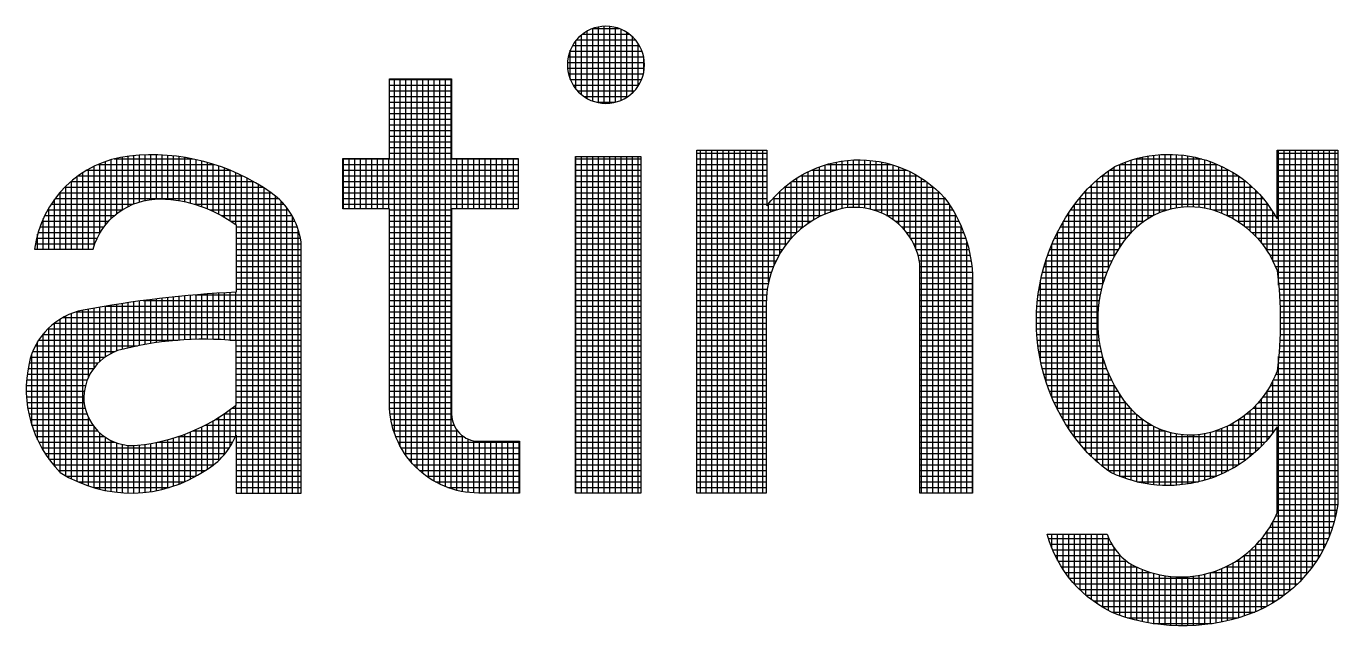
# Model space of a CAD drawing. Extents: x 0 to 841, y 0 to 594.
# Drawn here: x 733.054 to 736.996, y 97.918 to 99.72 of the extents above; entities that cross this region are included whole.
import ezdxf

# ---------------------------------------------------------------- set-up
doc = ezdxf.new("R2010")
doc.units = 0
doc.header["$LTSCALE"] = 7
doc.header["$MEASUREMENT"] = 0
doc.layers.add('한국지역난방기술주식회사 CI', color=7, linetype='Continuous')

# ---------------------------------------------------------------- blocks, each defined once
blk = doc.blocks.new('기술주CI')
at = {"layer": '한국지역난방기술주식회사 CI', "linetype": 'Continuous'}
for p, q in [((1142.3015, 136.2918), (1142.3015, 136.67)), ((1142.3315, 136.6837), (1142.4806, 136.6837)), ((1142.3332, 136.2774), (1142.3332, 136.6844)), ((1142.365, 136.2687), (1142.365, 136.6931)), ((1142.3968, 136.265), (1142.3968, 136.6968)), ((1142.4285, 136.266), (1142.4285, 136.6958)), ((1142.4603, 136.2717), (1142.4603, 136.6901)), ((1142.492, 136.2826), (1142.492, 136.6792)), ((1142.238, 136.3451), (1142.238, 136.6168)), ((1142.2409, 136.6203), (1142.5713, 136.6203)), ((1142.2698, 136.3132), (1142.2698, 136.6486)), ((1142.2741, 136.652), (1142.5381, 136.652)), ((1142.5237, 136.2997), (1142.5237, 136.6622)), ((1142.5555, 136.3248), (1142.5555, 136.637)), ((1142.5873, 136.3631), (1142.5873, 136.5987)), ((1142.1945, 136.525), (1142.6176, 136.525)), ((1142.2037, 136.5567), (1142.6084, 136.5567)), ((1142.2062, 136.3986), (1142.2062, 136.5632)), ((1142.2187, 136.5885), (1142.5935, 136.5885)), ((1142.1903, 136.4933), (1142.6218, 136.4933)), ((1142.1908, 136.4615), (1142.6213, 136.4615)), ((1142.619, 136.444), (1142.619, 136.5178)), ((1141.1934, 136.398), (1141.5416, 136.398)), ((1141.222, 134.4145), (1141.222, 136.402)), ((1141.2538, 134.343), (1141.2538, 136.402)), ((1141.2855, 134.292), (1141.2855, 136.402)), ((1141.3172, 134.2518), (1141.3172, 136.402)), ((1141.349, 134.2187), (1141.349, 136.402)), ((1141.3808, 134.191), (1141.3808, 136.402)), ((1141.4125, 134.1676), (1141.4125, 136.402)), ((1141.4443, 134.1477), (1141.4443, 136.402)), ((1141.476, 134.1309), (1141.476, 136.402)), ((1141.5077, 134.117), (1141.5077, 136.402)), ((1141.5395, 134.1055), (1141.5395, 136.402)), ((1142.1961, 136.4298), (1142.616, 136.4298)), ((1142.2065, 136.398), (1142.6056, 136.398)), ((1141.1934, 136.3662), (1141.5416, 136.3662)), ((1141.1934, 136.3345), (1141.5416, 136.3345)), ((1141.1934, 136.3028), (1141.5416, 136.3028)), ((1142.2229, 136.3662), (1142.5893, 136.3662)), ((1142.2471, 136.3345), (1142.565, 136.3345)), ((1142.2838, 136.3028), (1142.5284, 136.3028)), ((1141.1934, 136.271), (1141.5416, 136.271)), ((1141.1934, 136.2392), (1141.5416, 136.2392)), ((1142.3547, 136.271), (1142.4575, 136.271)), ((1141.1934, 136.2075), (1141.5416, 136.2075)), ((1141.1934, 136.1758), (1141.5416, 136.1758)), ((1141.1934, 136.144), (1141.5416, 136.144)), ((1141.1934, 136.1123), (1141.5416, 136.1123)), ((1141.1934, 136.0805), (1141.5416, 136.0805)), ((1141.1934, 136.0487), (1141.5416, 136.0487)), ((1141.1934, 136.017), (1141.5416, 136.017)), ((1139.6027, 135.5836), (1139.6027, 135.9386)), ((1139.6345, 135.6188), (1139.6345, 135.9488)), ((1139.6514, 135.9535), (1140.0913, 135.9535)), ((1139.6663, 135.6468), (1139.6663, 135.9572)), ((1139.698, 135.6692), (1139.698, 135.9637)), ((1139.7297, 135.6873), (1139.7297, 135.9684)), ((1139.7615, 135.7017), (1139.7615, 135.9717)), ((1139.7932, 135.7129), (1139.7932, 135.9741)), ((1139.825, 135.721), (1139.825, 135.9756)), ((1139.8568, 135.7263), (1139.8568, 135.9762)), ((1139.8885, 135.729), (1139.8885, 135.9759)), ((1139.9202, 135.729), (1139.9202, 135.9748)), ((1139.952, 135.7272), (1139.952, 135.9728)), ((1139.9838, 135.7239), (1139.9838, 135.9699)), ((1140.0155, 135.7193), (1140.0155, 135.9662)), ((1140.0473, 135.7133), (1140.0473, 135.9615)), ((1140.079, 135.7057), (1140.079, 135.9559)), ((1140.1107, 135.6967), (1140.1107, 135.9494)), ((1140.1425, 135.6862), (1140.1425, 135.942)), ((1140.1743, 135.674), (1140.1743, 135.9336)), ((1140.9322, 135.9535), (1141.9136, 135.9535)), ((1140.9362, 135.6737), (1140.9362, 135.9566)), ((1140.968, 135.6737), (1140.968, 135.9566)), ((1140.9997, 135.6737), (1140.9997, 135.9566)), ((1141.0315, 135.6737), (1141.0315, 135.9566)), ((1141.0633, 135.6737), (1141.0633, 135.9566)), ((1141.095, 135.6737), (1141.095, 135.9566)), ((1141.1267, 135.6737), (1141.1267, 135.9566)), ((1141.1585, 135.6737), (1141.1585, 135.9566)), ((1141.1903, 135.6737), (1141.1903, 135.9566)), ((1141.1934, 135.9853), (1141.5416, 135.9853)), ((1141.5713, 135.6737), (1141.5713, 135.9566)), ((1141.603, 135.6737), (1141.603, 135.9566)), ((1141.6347, 135.6737), (1141.6347, 135.9566)), ((1141.6665, 135.6737), (1141.6665, 135.9566)), ((1141.6982, 135.6737), (1141.6982, 135.9566)), ((1141.73, 135.6737), (1141.73, 135.9566)), ((1141.7618, 135.6737), (1141.7618, 135.9566)), ((1141.7935, 135.6737), (1141.7935, 135.9566)), ((1141.8252, 135.6737), (1141.8252, 135.9566)), ((1141.857, 135.6737), (1141.857, 135.9566)), ((1141.8888, 135.6737), (1141.8888, 135.9566)), ((1142.2362, 135.9535), (1142.6013, 135.9535)), ((1142.238, 134.0812), (1142.238, 135.9662)), ((1142.2698, 134.0812), (1142.2698, 135.9662)), ((1142.3015, 134.0812), (1142.3015, 135.9662)), ((1142.3332, 134.0812), (1142.3332, 135.9662)), ((1142.365, 134.0812), (1142.365, 135.9662)), ((1142.3968, 134.0812), (1142.3968, 135.9662)), ((1142.4285, 134.0812), (1142.4285, 135.9662)), ((1142.4603, 134.0812), (1142.4603, 135.9662)), ((1142.492, 134.0812), (1142.492, 135.9662)), ((1142.5237, 134.0812), (1142.5237, 135.9662)), ((1142.5555, 134.0812), (1142.5555, 135.9662)), ((1142.5873, 134.0812), (1142.5873, 135.9662)), ((1142.9155, 135.9853), (1143.3083, 135.9853)), ((1142.9155, 135.9535), (1143.3083, 135.9535)), ((1142.9365, 134.0812), (1142.9365, 136.0018)), ((1142.9683, 134.0812), (1142.9683, 136.0018)), ((1143, 134.0812), (1143, 136.0018)), ((1143.0317, 134.0812), (1143.0317, 136.0018)), ((1143.0635, 134.0812), (1143.0635, 136.0018)), ((1143.0953, 134.0812), (1143.0953, 136.0018)), ((1143.127, 134.0812), (1143.127, 136.0018)), ((1143.1588, 134.0812), (1143.1588, 136.0018)), ((1143.1905, 134.0812), (1143.1905, 136.0018)), ((1143.2222, 134.0812), (1143.2222, 136.0018)), ((1143.254, 134.0812), (1143.254, 136.0018)), ((1143.2858, 134.0812), (1143.2858, 136.0018)), ((1143.6985, 135.6678), (1143.6985, 135.936)), ((1143.7302, 135.6755), (1143.7302, 135.9415)), ((1143.762, 135.6802), (1143.762, 135.9453)), ((1143.7938, 135.6822), (1143.7938, 135.9476)), ((1143.8255, 135.6814), (1143.8255, 135.9483)), ((1143.8573, 135.6778), (1143.8573, 135.9475)), ((1143.889, 135.6714), (1143.889, 135.945)), ((1143.9207, 135.662), (1143.9207, 135.941)), ((1143.9525, 135.6493), (1143.9525, 135.9354)), ((1145.3177, 135.5033), (1145.3177, 135.9359)), ((1145.3495, 135.5416), (1145.3495, 135.9468)), ((1145.372, 135.9535), (1145.7444, 135.9535)), ((1145.3813, 135.5731), (1145.3813, 135.956)), ((1145.413, 135.5988), (1145.413, 135.9636)), ((1145.4447, 135.6202), (1145.4447, 135.9697)), ((1145.4765, 135.638), (1145.4765, 135.9742)), ((1145.5083, 135.6526), (1145.5083, 135.9772)), ((1145.54, 135.6643), (1145.54, 135.9788)), ((1145.5718, 135.6734), (1145.5718, 135.9789)), ((1145.6035, 135.68), (1145.6035, 135.9775)), ((1145.6352, 135.6843), (1145.6352, 135.9747)), ((1145.667, 135.6863), (1145.667, 135.9704)), ((1145.6988, 135.686), (1145.6988, 135.9646)), ((1145.7305, 135.6835), (1145.7305, 135.9572)), ((1145.7622, 135.6787), (1145.7622, 135.9483)), ((1145.794, 135.6716), (1145.794, 135.9376)), ((1146.1658, 135.9853), (1146.5062, 135.9853)), ((1146.1658, 135.9535), (1146.5062, 135.9535)), ((1146.175, 135.2462), (1146.175, 136.0029)), ((1146.2068, 133.5088), (1146.2068, 136.0029)), ((1146.2385, 133.5341), (1146.2385, 136.0029)), ((1146.2703, 133.5624), (1146.2703, 136.0029)), ((1146.302, 133.594), (1146.302, 136.0029)), ((1146.3337, 133.6297), (1146.3337, 136.0029)), ((1146.3655, 133.6703), (1146.3655, 136.0029)), ((1146.3973, 133.7174), (1146.3973, 136.0029)), ((1146.429, 133.7735), (1146.429, 136.0029)), ((1146.4607, 133.844), (1146.4607, 136.0029)), ((1146.4925, 133.945), (1146.4925, 136.0029)), ((1139.4758, 135.4479), (1139.4758, 135.8764)), ((1139.4979, 135.89), (1140.3012, 135.89)), ((1139.5075, 135.4479), (1139.5075, 135.8955)), ((1139.5393, 135.4671), (1139.5393, 135.9121)), ((1139.56, 135.9217), (1140.2138, 135.9217)), ((1139.571, 135.5371), (1139.571, 135.9264)), ((1140.206, 135.6601), (1140.206, 135.9242)), ((1140.2378, 135.6443), (1140.2378, 135.9138)), ((1140.2695, 135.6266), (1140.2695, 135.9024)), ((1140.3012, 135.6067), (1140.3012, 135.89)), ((1140.333, 135.5845), (1140.333, 135.8764)), ((1140.3648, 134.0812), (1140.3648, 135.8617)), ((1140.9322, 135.9217), (1141.9136, 135.9217)), ((1140.9322, 135.89), (1141.9136, 135.89)), ((1142.2362, 135.9217), (1142.6013, 135.9217)), ((1142.2362, 135.89), (1142.6013, 135.89)), ((1142.9155, 135.9217), (1143.3083, 135.9217)), ((1142.9155, 135.89), (1143.3083, 135.89)), ((1143.508, 135.5694), (1143.508, 135.8656)), ((1143.5397, 135.593), (1143.5397, 135.8823)), ((1143.556, 135.89), (1144.092, 135.89)), ((1143.5715, 135.6132), (1143.5715, 135.8968)), ((1143.6032, 135.6306), (1143.6032, 135.9093)), ((1143.635, 135.6453), (1143.635, 135.92)), ((1143.6408, 135.9217), (1144.0072, 135.9217)), ((1143.6668, 135.6576), (1143.6668, 135.9288)), ((1143.9843, 135.633), (1143.9843, 135.9281)), ((1144.016, 135.6124), (1144.016, 135.9191)), ((1144.0477, 135.5866), (1144.0477, 135.9083)), ((1144.0795, 135.5539), (1144.0795, 135.8956)), ((1144.1112, 135.5109), (1144.1112, 135.8808)), ((1144.143, 135.4478), (1144.143, 135.8639)), ((1145.1908, 135.2506), (1145.1908, 135.8634)), ((1145.2225, 135.3409), (1145.2225, 135.887)), ((1145.2268, 135.89), (1145.8977, 135.89)), ((1145.2542, 135.4063), (1145.2542, 135.9082)), ((1145.2826, 135.9217), (1145.8339, 135.9217)), ((1145.286, 135.4589), (1145.286, 135.9232)), ((1145.8257, 135.6619), (1145.8257, 135.9252)), ((1145.8575, 135.6497), (1145.8575, 135.911)), ((1145.8893, 135.6353), (1145.8893, 135.8947)), ((1145.921, 135.6183), (1145.921, 135.8763)), ((1146.1658, 135.9217), (1146.5062, 135.9217)), ((1146.1658, 135.89), (1146.5062, 135.89)), ((1139.3749, 135.7948), (1140.4848, 135.7948)), ((1139.3805, 135.4479), (1139.3805, 135.8003)), ((1139.4091, 135.8265), (1140.432, 135.8265)), ((1139.4122, 135.4479), (1139.4122, 135.8292)), ((1139.444, 135.4479), (1139.444, 135.8544)), ((1139.4492, 135.8583), (1140.3719, 135.8583)), ((1140.3965, 134.0812), (1140.3965, 135.8458)), ((1140.4282, 134.0812), (1140.4282, 135.8286)), ((1140.46, 134.0812), (1140.46, 135.8102)), ((1140.4917, 134.0812), (1140.4917, 135.7903)), ((1140.9322, 135.8583), (1141.9136, 135.8583)), ((1140.9322, 135.8265), (1141.9136, 135.8265)), ((1140.9322, 135.7948), (1141.9136, 135.7948)), ((1142.2362, 135.8583), (1142.6013, 135.8583)), ((1142.2362, 135.8265), (1142.6013, 135.8265)), ((1142.2362, 135.7948), (1142.6013, 135.7948)), ((1142.9155, 135.8583), (1143.3083, 135.8583)), ((1142.9155, 135.8265), (1143.3083, 135.8265)), ((1142.9155, 135.7948), (1143.3083, 135.7948)), ((1143.4063, 135.7948), (1144.2418, 135.7948)), ((1143.4127, 135.4711), (1143.4127, 135.8002)), ((1143.4445, 135.5096), (1143.4445, 135.8248)), ((1143.4468, 135.8265), (1144.2013, 135.8265)), ((1143.4763, 135.5419), (1143.4763, 135.8465)), ((1143.4953, 135.8583), (1144.1528, 135.8583)), ((1144.1748, 134.0812), (1144.1748, 135.8446)), ((1144.2065, 134.0812), (1144.2065, 135.8227)), ((1144.2382, 134.0812), (1144.2382, 135.7977)), ((1145.1137, 135.7948), (1146.0284, 135.7948)), ((1145.1272, 134.2842), (1145.1272, 135.8081)), ((1145.1469, 135.8265), (1145.9916, 135.8265)), ((1145.159, 134.2551), (1145.159, 135.8373)), ((1145.1842, 135.8583), (1145.9488, 135.8583)), ((1145.9527, 135.5985), (1145.9527, 135.8555)), ((1145.9845, 135.5756), (1145.9845, 135.8321)), ((1146.0162, 135.549), (1146.0162, 135.8057)), ((1146.1658, 135.8583), (1146.5062, 135.8583)), ((1146.1658, 135.8265), (1146.5062, 135.8265)), ((1146.1658, 135.7948), (1146.5062, 135.7948)), ((1139.317, 135.4479), (1139.317, 135.7272)), ((1139.32, 135.7312), (1140.5711, 135.7312)), ((1139.3456, 135.763), (1140.532, 135.763)), ((1139.3488, 135.4479), (1139.3488, 135.7667)), ((1140.5235, 134.0812), (1140.5235, 135.769)), ((1140.5553, 134.0812), (1140.5553, 135.7451)), ((1140.587, 134.0812), (1140.587, 135.7159)), ((1140.9322, 135.763), (1141.9136, 135.763)), ((1140.9322, 135.7312), (1141.9136, 135.7312)), ((1142.2362, 135.763), (1142.6013, 135.763)), ((1142.2362, 135.7312), (1142.6013, 135.7312)), ((1142.9155, 135.763), (1143.3083, 135.763)), ((1142.9155, 135.7312), (1143.3083, 135.7312)), ((1143.3415, 135.7312), (1144.306, 135.7312)), ((1143.3492, 135.362), (1143.3492, 135.7399)), ((1143.3716, 135.763), (1144.2765, 135.763)), ((1143.381, 135.4238), (1143.381, 135.7721)), ((1144.27, 134.0812), (1144.27, 135.7693)), ((1144.3018, 134.0812), (1144.3018, 135.7367)), ((1145.058, 135.7312), (1146.0888, 135.7312)), ((1145.0638, 134.354), (1145.0638, 135.7383)), ((1145.0846, 135.763), (1146.0605, 135.763)), ((1145.0955, 134.317), (1145.0955, 135.7753)), ((1146.048, 135.518), (1146.048, 135.7758)), ((1146.0798, 135.4814), (1146.0798, 135.7418)), ((1146.1658, 135.763), (1146.5062, 135.763)), ((1146.1658, 135.7312), (1146.5062, 135.7312)), ((1139.2783, 135.6678), (1139.6957, 135.6678)), ((1139.2852, 135.4479), (1139.2852, 135.6796)), ((1139.2977, 135.6995), (1139.756, 135.6995)), ((1140.1016, 135.6995), (1140.6021, 135.6995)), ((1140.189, 135.6678), (1140.6271, 135.6678)), ((1140.6187, 134.0812), (1140.6187, 135.6791)), ((1140.9322, 135.6995), (1141.9136, 135.6995)), ((1141.1934, 135.6678), (1141.5416, 135.6678)), ((1142.2362, 135.6995), (1142.6013, 135.6995)), ((1142.2362, 135.6678), (1142.6013, 135.6678)), ((1142.9155, 135.6995), (1143.3083, 135.6995)), ((1142.9155, 135.6678), (1143.6982, 135.6678)), ((1143.3151, 135.6995), (1144.3287, 135.6995)), ((1143.3175, 135.2651), (1143.3175, 135.7026)), ((1143.9027, 135.6678), (1144.349, 135.6678)), ((1144.3335, 134.0812), (1144.3335, 135.6923)), ((1144.3653, 134.0812), (1144.3653, 135.6397)), ((1145.0003, 134.4398), (1145.0003, 135.6525)), ((1145.0106, 135.6678), (1145.5511, 135.6678)), ((1145.032, 134.3947), (1145.032, 135.6976)), ((1145.0334, 135.6995), (1146.1138, 135.6995)), ((1145.8075, 135.6678), (1146.136, 135.6678)), ((1146.1115, 135.4371), (1146.1115, 135.7026)), ((1146.1432, 135.381), (1146.1432, 135.6565)), ((1146.1658, 135.6995), (1146.5062, 135.6995)), ((1146.1658, 135.6678), (1146.5062, 135.6678)), ((1139.2345, 135.5725), (1139.5942, 135.5725)), ((1139.2469, 135.6042), (1139.6204, 135.6042)), ((1139.2535, 135.4479), (1139.2535, 135.6192)), ((1139.2615, 135.636), (1139.6532, 135.636)), ((1140.2531, 135.636), (1140.6475, 135.636)), ((1140.305, 135.6042), (1140.6641, 135.6042)), ((1140.3337, 135.5725), (1140.6772, 135.5725)), ((1140.6505, 134.0812), (1140.6505, 135.6308)), ((1141.1934, 135.636), (1141.5416, 135.636)), ((1141.1934, 135.6042), (1141.5416, 135.6042)), ((1141.1934, 135.5725), (1141.5416, 135.5725)), ((1142.2362, 135.636), (1142.6013, 135.636)), ((1142.2362, 135.6042), (1142.6013, 135.6042)), ((1142.2362, 135.5725), (1142.6013, 135.5725)), ((1142.9155, 135.636), (1143.6144, 135.636)), ((1142.9155, 135.6042), (1143.5568, 135.6042)), ((1142.9155, 135.5725), (1143.5119, 135.5725)), ((1143.9789, 135.636), (1144.3673, 135.636)), ((1144.0268, 135.6042), (1144.3836, 135.6042)), ((1144.0624, 135.5725), (1144.3981, 135.5725)), ((1144.397, 134.0812), (1144.397, 135.575)), ((1144.9517, 135.5725), (1145.3806, 135.5725)), ((1144.9685, 134.4904), (1144.9685, 135.602)), ((1144.9699, 135.6042), (1145.4205, 135.6042)), ((1144.9894, 135.636), (1145.4726, 135.636)), ((1145.8877, 135.636), (1146.1557, 135.636)), ((1145.944, 135.6042), (1146.5062, 135.6042)), ((1145.9885, 135.5725), (1146.5062, 135.5725)), ((1146.1658, 135.636), (1146.5062, 135.636)), ((1139.2156, 135.509), (1139.5562, 135.509)), ((1139.2217, 135.4479), (1139.2217, 135.5325)), ((1139.2241, 135.5408), (1139.5732, 135.5408)), ((1140.3337, 135.5408), (1140.6874, 135.5408)), ((1140.3337, 135.509), (1140.6948, 135.509)), ((1140.6823, 134.0812), (1140.6823, 135.5579)), ((1141.1934, 135.5408), (1141.5416, 135.5408)), ((1141.1934, 135.509), (1141.5416, 135.509)), ((1142.2362, 135.5408), (1142.6013, 135.5408)), ((1142.2362, 135.509), (1142.6013, 135.509)), ((1142.9155, 135.5408), (1143.475, 135.5408)), ((1142.9155, 135.509), (1143.4439, 135.509)), ((1144.0902, 135.5408), (1144.4109, 135.5408)), ((1144.1124, 135.509), (1144.4221, 135.509)), ((1144.9196, 135.509), (1145.3222, 135.509)), ((1144.935, 135.5408), (1145.3488, 135.5408)), ((1144.9367, 134.5482), (1144.9367, 135.5442)), ((1146.0252, 135.5408), (1146.5062, 135.5408)), ((1146.0563, 135.509), (1146.5062, 135.509)), ((1139.2089, 135.4772), (1139.5428, 135.4772)), ((1140.3337, 135.4772), (1140.6979, 135.4772)), ((1140.3337, 135.4455), (1140.6979, 135.4455)), ((1141.1934, 135.4772), (1141.5416, 135.4772)), ((1141.1934, 135.4455), (1141.5416, 135.4455)), ((1142.2362, 135.4772), (1142.6013, 135.4772)), ((1142.2362, 135.4455), (1142.6013, 135.4455)), ((1142.9155, 135.4772), (1143.4174, 135.4772)), ((1142.9155, 135.4455), (1143.3947, 135.4455)), ((1144.1301, 135.4772), (1144.4318, 135.4772)), ((1144.1439, 135.4455), (1144.44, 135.4455)), ((1144.4287, 134.0812), (1144.4287, 135.4878)), ((1144.8924, 135.4455), (1145.2773, 135.4455)), ((1144.905, 134.616), (1144.905, 135.4763)), ((1144.9054, 135.4772), (1145.2985, 135.4772)), ((1146.083, 135.4772), (1146.5062, 135.4772)), ((1146.1059, 135.4455), (1146.5062, 135.4455)), ((1140.3337, 135.4137), (1140.6979, 135.4137)), ((1140.3337, 135.382), (1140.6979, 135.382)), ((1140.3337, 135.3503), (1140.6979, 135.3503)), ((1141.1934, 135.4137), (1141.5416, 135.4137)), ((1141.1934, 135.382), (1141.5416, 135.382)), ((1141.1934, 135.3503), (1141.5416, 135.3503)), ((1142.2362, 135.4137), (1142.6013, 135.4137)), ((1142.2362, 135.382), (1142.6013, 135.382)), ((1142.2362, 135.3503), (1142.6013, 135.3503)), ((1142.9155, 135.4137), (1143.3752, 135.4137)), ((1142.9155, 135.382), (1143.3585, 135.382)), ((1142.9155, 135.3503), (1143.3443, 135.3503)), ((1144.1544, 135.4137), (1144.4468, 135.4137)), ((1144.1617, 135.382), (1144.4522, 135.382)), ((1144.1642, 135.3503), (1144.4563, 135.3503)), ((1144.8603, 135.3503), (1145.2265, 135.3503)), ((1144.8699, 135.382), (1145.2415, 135.382)), ((1144.8733, 134.7), (1144.8733, 135.3923)), ((1144.8806, 135.4137), (1145.2584, 135.4137)), ((1146.1258, 135.4137), (1146.5062, 135.4137)), ((1146.1428, 135.382), (1146.5062, 135.382)), ((1146.1573, 135.3503), (1146.5062, 135.3503)), ((1140.3337, 135.3185), (1140.6979, 135.3185)), ((1140.3337, 135.2867), (1140.6979, 135.2867)), ((1141.1934, 135.3185), (1141.5416, 135.3185)), ((1141.1934, 135.2867), (1141.5416, 135.2867)), ((1142.2362, 135.3185), (1142.6013, 135.3185)), ((1142.2362, 135.2867), (1142.6013, 135.2867)), ((1142.9155, 135.3185), (1143.3325, 135.3185)), ((1142.9155, 135.2867), (1143.3229, 135.2867)), ((1144.1642, 135.3185), (1144.459, 135.3185)), ((1144.1642, 135.2867), (1144.4604, 135.2867)), ((1144.4605, 134.0812), (1144.4605, 135.2793)), ((1144.8415, 134.8177), (1144.8415, 135.2747)), ((1144.8441, 135.2867), (1145.2019, 135.2867)), ((1144.8517, 135.3185), (1145.2134, 135.3185)), ((1146.1671, 135.3185), (1146.5062, 135.3185)), ((1146.1709, 135.2867), (1146.5062, 135.2867)), ((1140.206, 134.9426), (1140.206, 135.1993)), ((1140.2378, 134.9415), (1140.2378, 135.2014)), ((1140.2695, 134.9398), (1140.2695, 135.2034)), ((1140.3012, 134.9375), (1140.3012, 135.2052)), ((1140.333, 134.9348), (1140.333, 135.2069)), ((1140.3337, 135.255), (1140.6979, 135.255)), ((1140.3337, 135.2233), (1140.6979, 135.2233)), ((1141.1934, 135.255), (1141.5416, 135.255)), ((1141.1934, 135.2233), (1141.5416, 135.2233)), ((1142.2362, 135.255), (1142.6013, 135.255)), ((1142.2362, 135.2233), (1142.6013, 135.2233)), ((1142.9155, 135.255), (1143.3153, 135.255)), ((1142.9155, 135.2233), (1143.3097, 135.2233)), ((1144.1642, 135.255), (1144.4605, 135.255)), ((1144.1642, 135.2233), (1144.4605, 135.2233)), ((1144.832, 135.2233), (1145.1837, 135.2233)), ((1144.8376, 135.255), (1145.192, 135.255)), ((1146.1742, 135.255), (1146.5062, 135.255)), ((1146.177, 135.2233), (1146.5062, 135.2233)), ((1139.6007, 135.128), (1140.6979, 135.128)), ((1139.6027, 134.8447), (1139.6027, 135.1283)), ((1139.6345, 134.8638), (1139.6345, 135.1335)), ((1139.6663, 134.8778), (1139.6663, 135.1386)), ((1139.698, 134.8865), (1139.698, 135.1434)), ((1139.7297, 134.8943), (1139.7297, 135.1481)), ((1139.7615, 134.9014), (1139.7615, 135.1527)), ((1139.7932, 134.908), (1139.7932, 135.157)), ((1139.8135, 135.1597), (1140.6979, 135.1597)), ((1139.825, 134.9139), (1139.825, 135.1613)), ((1139.8568, 134.9194), (1139.8568, 135.1653)), ((1139.8885, 134.9242), (1139.8885, 135.1692)), ((1139.9202, 134.9285), (1139.9202, 135.1729)), ((1139.952, 134.9323), (1139.952, 135.1765)), ((1139.9838, 134.9354), (1139.9838, 135.1799)), ((1140.0155, 134.9381), (1140.0155, 135.1832)), ((1140.0473, 134.9402), (1140.0473, 135.1863)), ((1140.079, 134.9418), (1140.079, 135.1892)), ((1140.1054, 135.1915), (1140.6979, 135.1915)), ((1140.1107, 134.9428), (1140.1107, 135.192)), ((1140.1425, 134.9433), (1140.1425, 135.1946)), ((1140.1743, 134.9432), (1140.1743, 135.197)), ((1141.1934, 135.1915), (1141.5416, 135.1915)), ((1141.1934, 135.1597), (1141.5416, 135.1597)), ((1141.1934, 135.128), (1141.5416, 135.128)), ((1142.2362, 135.1915), (1142.6013, 135.1915)), ((1142.2362, 135.1597), (1142.6013, 135.1597)), ((1142.2362, 135.128), (1142.6013, 135.128)), ((1142.9155, 135.1915), (1143.306, 135.1915)), ((1142.9155, 135.1597), (1143.3042, 135.1597)), ((1142.9155, 135.128), (1143.3041, 135.128)), ((1144.1642, 135.1915), (1144.4605, 135.1915)), ((1144.1642, 135.1597), (1144.4605, 135.1597)), ((1144.1642, 135.128), (1144.4605, 135.128)), ((1144.821, 135.128), (1145.1674, 135.128)), ((1144.8237, 135.1597), (1145.1714, 135.1597)), ((1144.8274, 135.1915), (1145.1768, 135.1915)), ((1146.1793, 135.1915), (1146.5062, 135.1915)), ((1146.1812, 135.1597), (1146.5062, 135.1597)), ((1146.1827, 135.128), (1146.5062, 135.128)), ((1139.3488, 134.1968), (1139.3488, 135.0559)), ((1139.3633, 135.0645), (1140.6979, 135.0645)), ((1139.3805, 134.1778), (1139.3805, 135.0735)), ((1139.4122, 134.1608), (1139.4122, 135.0875)), ((1139.4376, 135.0962), (1140.6979, 135.0962)), ((1139.444, 134.1457), (1139.444, 135.0982)), ((1139.4758, 134.1324), (1139.4758, 135.1059)), ((1139.5075, 134.7313), (1139.5075, 135.1118)), ((1139.5393, 134.7839), (1139.5393, 135.1175)), ((1139.571, 134.819), (1139.571, 135.123)), ((1141.1934, 135.0962), (1141.5416, 135.0962)), ((1141.1934, 135.0645), (1141.5416, 135.0645)), ((1142.2362, 135.0962), (1142.6013, 135.0962)), ((1142.2362, 135.0645), (1142.6013, 135.0645)), ((1142.9155, 135.0962), (1143.3041, 135.0962)), ((1142.9155, 135.0645), (1143.3041, 135.0645)), ((1144.1642, 135.0962), (1144.4605, 135.0962)), ((1144.1642, 135.0645), (1144.4605, 135.0645)), ((1144.8184, 135.0645), (1145.1636, 135.0645)), ((1144.8192, 135.0962), (1145.1648, 135.0962)), ((1146.1836, 135.0962), (1146.5062, 135.0962)), ((1146.1841, 135.0645), (1146.5062, 135.0645)), ((1139.2792, 135.001), (1140.6979, 135.001)), ((1139.2852, 134.2718), (1139.2852, 135.0069)), ((1139.3153, 135.0328), (1140.6979, 135.0328)), ((1139.317, 134.2313), (1139.317, 135.0341)), ((1141.1934, 135.0328), (1141.5416, 135.0328)), ((1141.1934, 135.001), (1141.5416, 135.001)), ((1142.2362, 135.0328), (1142.6013, 135.0328)), ((1142.2362, 135.001), (1142.6013, 135.001)), ((1142.9155, 135.0328), (1143.3041, 135.0328)), ((1142.9155, 135.001), (1143.3041, 135.001)), ((1144.1642, 135.0328), (1144.4605, 135.0328)), ((1144.1642, 135.001), (1144.4605, 135.001)), ((1144.8183, 135.0328), (1145.1635, 135.0328)), ((1144.819, 135.001), (1145.1645, 135.001)), ((1146.1837, 135.001), (1146.5062, 135.001)), ((1146.1842, 135.0328), (1146.5062, 135.0328)), ((1139.2094, 134.9058), (1139.7823, 134.9058)), ((1139.2217, 134.3794), (1139.2217, 134.9278)), ((1139.2278, 134.9375), (1140.0077, 134.9375)), ((1139.2507, 134.9692), (1140.6979, 134.9692)), ((1139.2535, 134.3199), (1139.2535, 134.9727)), ((1140.3017, 134.9375), (1140.6979, 134.9375)), ((1140.3337, 134.9058), (1140.6979, 134.9058)), ((1141.1934, 134.9692), (1141.5416, 134.9692)), ((1141.1934, 134.9375), (1141.5416, 134.9375)), ((1141.1934, 134.9058), (1141.5416, 134.9058)), ((1142.2362, 134.9692), (1142.6013, 134.9692)), ((1142.2362, 134.9375), (1142.6013, 134.9375)), ((1142.2362, 134.9058), (1142.6013, 134.9058)), ((1142.9155, 134.9692), (1143.3041, 134.9692)), ((1142.9155, 134.9375), (1143.3041, 134.9375)), ((1142.9155, 134.9058), (1143.3041, 134.9058)), ((1144.1642, 134.9692), (1144.4605, 134.9692)), ((1144.1642, 134.9375), (1144.4605, 134.9375)), ((1144.1642, 134.9058), (1144.4605, 134.9058)), ((1144.8207, 134.9692), (1145.1669, 134.9692)), ((1144.8232, 134.9375), (1145.1707, 134.9375)), ((1144.8267, 134.9058), (1145.1759, 134.9058)), ((1146.1797, 134.9058), (1146.5062, 134.9058)), ((1146.1815, 134.9375), (1146.5062, 134.9375)), ((1146.1828, 134.9692), (1146.5062, 134.9692)), ((1139.1834, 134.8422), (1139.5993, 134.8422)), ((1139.19, 134.4604), (1139.19, 134.8619)), ((1139.1947, 134.874), (1139.6565, 134.874)), ((1140.3337, 134.874), (1140.6979, 134.874)), ((1140.3337, 134.8422), (1140.6979, 134.8422)), ((1141.1934, 134.874), (1141.5416, 134.874)), ((1141.1934, 134.8422), (1141.5416, 134.8422)), ((1142.2362, 134.874), (1142.6013, 134.874)), ((1142.2362, 134.8422), (1142.6013, 134.8422)), ((1142.9155, 134.874), (1143.3041, 134.874)), ((1142.9155, 134.8422), (1143.3041, 134.8422)), ((1144.1642, 134.874), (1144.4605, 134.874)), ((1144.1642, 134.8422), (1144.4605, 134.8422)), ((1144.8312, 134.874), (1145.1825, 134.874)), ((1144.8366, 134.8422), (1145.1906, 134.8422)), ((1145.1908, 134.2289), (1145.1908, 134.8418)), ((1146.1746, 134.8422), (1146.5062, 134.8422)), ((1146.175, 133.4861), (1146.175, 134.8462)), ((1146.1774, 134.874), (1146.5062, 134.874)), ((1139.1686, 134.7788), (1139.5354, 134.7788)), ((1139.175, 134.8105), (1139.5623, 134.8105)), ((1140.3337, 134.8105), (1140.6979, 134.8105)), ((1140.3337, 134.7788), (1140.6979, 134.7788)), ((1141.1934, 134.8105), (1141.5416, 134.8105)), ((1141.1934, 134.7788), (1141.5416, 134.7788)), ((1142.2362, 134.8105), (1142.6013, 134.8105)), ((1142.2362, 134.7788), (1142.6013, 134.7788)), ((1142.9155, 134.8105), (1143.3041, 134.8105)), ((1142.9155, 134.7788), (1143.3041, 134.7788)), ((1144.1642, 134.8105), (1144.4605, 134.8105)), ((1144.1642, 134.7788), (1144.4605, 134.7788)), ((1144.843, 134.8105), (1145.2003, 134.8105)), ((1144.8504, 134.7788), (1145.2115, 134.7788)), ((1146.1677, 134.7788), (1146.5062, 134.7788)), ((1146.1714, 134.8105), (1146.5062, 134.8105)), ((1139.1606, 134.7153), (1139.5006, 134.7153)), ((1139.1638, 134.747), (1139.5154, 134.747)), ((1140.3337, 134.747), (1140.6979, 134.747)), ((1140.3337, 134.7153), (1140.6979, 134.7153)), ((1141.1934, 134.747), (1141.5416, 134.747)), ((1141.1934, 134.7153), (1141.5416, 134.7153)), ((1142.2362, 134.747), (1142.6013, 134.747)), ((1142.2362, 134.7153), (1142.6013, 134.7153)), ((1142.9155, 134.747), (1143.3041, 134.747)), ((1142.9155, 134.7153), (1143.3041, 134.7153)), ((1144.1642, 134.747), (1144.4605, 134.747)), ((1144.1642, 134.7153), (1144.4605, 134.7153)), ((1144.8589, 134.747), (1145.2244, 134.747)), ((1144.8683, 134.7153), (1145.2391, 134.7153)), ((1145.2225, 134.2054), (1145.2225, 134.7514)), ((1145.2542, 134.1877), (1145.2542, 134.686)), ((1146.1432, 134.4194), (1146.1432, 134.7113)), ((1146.1452, 134.7153), (1146.5062, 134.7153)), ((1146.1593, 134.747), (1146.5062, 134.747)), ((1139.1586, 134.6517), (1139.484, 134.6517)), ((1139.1588, 134.6835), (1139.4903, 134.6835)), ((1139.1599, 134.62), (1139.4813, 134.62)), ((1140.3337, 134.6835), (1140.6979, 134.6835)), ((1140.3337, 134.6517), (1140.6979, 134.6517)), ((1140.3337, 134.62), (1140.6979, 134.62)), ((1141.1934, 134.6835), (1141.5416, 134.6835)), ((1141.1934, 134.6517), (1141.5416, 134.6517)), ((1141.1934, 134.62), (1141.5416, 134.62)), ((1142.2362, 134.6835), (1142.6013, 134.6835)), ((1142.2362, 134.6517), (1142.6013, 134.6517)), ((1142.2362, 134.62), (1142.6013, 134.62)), ((1142.9155, 134.6835), (1143.3041, 134.6835)), ((1142.9155, 134.6517), (1143.3041, 134.6517)), ((1142.9155, 134.62), (1143.3041, 134.62)), ((1144.1642, 134.6835), (1144.4605, 134.6835)), ((1144.1642, 134.6517), (1144.4605, 134.6517)), ((1144.1642, 134.62), (1144.4605, 134.62)), ((1144.8789, 134.6835), (1145.2556, 134.6835)), ((1144.8905, 134.6517), (1145.2742, 134.6517)), ((1144.9033, 134.62), (1145.2951, 134.62)), ((1145.286, 134.1743), (1145.286, 134.6334)), ((1146.0798, 134.3449), (1146.0798, 134.611)), ((1146.0868, 134.62), (1146.5062, 134.62)), ((1146.1092, 134.6517), (1146.5062, 134.6517)), ((1146.1115, 134.3797), (1146.1115, 134.6553)), ((1146.1286, 134.6835), (1146.5062, 134.6835)), ((1139.1627, 134.5883), (1139.4825, 134.5883)), ((1139.167, 134.5565), (1139.4883, 134.5565)), ((1140.3012, 134.3421), (1140.3012, 134.549)), ((1140.3113, 134.5565), (1140.6979, 134.5565)), ((1140.333, 134.4043), (1140.333, 134.5733)), ((1140.3337, 134.5883), (1140.6979, 134.5883)), ((1141.1934, 134.5883), (1141.5416, 134.5883)), ((1141.194, 134.5565), (1141.5416, 134.5565)), ((1142.2362, 134.5883), (1142.6013, 134.5883)), ((1142.2362, 134.5565), (1142.6013, 134.5565)), ((1142.9155, 134.5883), (1143.3041, 134.5883)), ((1142.9155, 134.5565), (1143.3041, 134.5565)), ((1144.1642, 134.5883), (1144.4605, 134.5883)), ((1144.1642, 134.5565), (1144.4605, 134.5565)), ((1144.9173, 134.5883), (1145.3184, 134.5883)), ((1144.9325, 134.5565), (1145.3445, 134.5565)), ((1145.3177, 134.1626), (1145.3177, 134.5891)), ((1145.3495, 134.1526), (1145.3495, 134.5508)), ((1146.0162, 134.287), (1146.0162, 134.5433)), ((1146.0304, 134.5565), (1146.5062, 134.5565)), ((1146.048, 134.3143), (1146.048, 134.5743)), ((1146.0607, 134.5883), (1146.5062, 134.5883)), ((1139.173, 134.5247), (1139.4981, 134.5247)), ((1139.1805, 134.493), (1139.5125, 134.493)), ((1139.5075, 134.1208), (1139.5075, 134.5028)), ((1140.1743, 134.2155), (1140.1743, 134.4688)), ((1140.206, 134.2374), (1140.206, 134.4865)), ((1140.217, 134.493), (1140.6979, 134.493)), ((1140.2378, 134.2645), (1140.2378, 134.5057)), ((1140.2669, 134.5247), (1140.6979, 134.5247)), ((1140.2695, 134.2983), (1140.2695, 134.5265)), ((1141.1966, 134.5247), (1141.5416, 134.5247)), ((1141.2012, 134.493), (1141.5447, 134.493)), ((1142.2362, 134.5247), (1142.6013, 134.5247)), ((1142.2362, 134.493), (1142.6013, 134.493)), ((1142.9155, 134.5247), (1143.3041, 134.5247)), ((1142.9155, 134.493), (1143.3041, 134.493)), ((1144.1642, 134.5247), (1144.4605, 134.5247)), ((1144.1642, 134.493), (1144.4605, 134.493)), ((1144.9491, 134.5247), (1145.3752, 134.5247)), ((1144.967, 134.493), (1145.4137, 134.493)), ((1145.3813, 134.1442), (1145.3813, 134.5192)), ((1145.413, 134.1372), (1145.413, 134.4935)), ((1145.4447, 134.1317), (1145.4447, 134.4721)), ((1145.921, 134.2216), (1145.921, 134.4741)), ((1145.9515, 134.493), (1146.5062, 134.493)), ((1145.9527, 134.241), (1145.9527, 134.4938)), ((1145.9845, 134.2627), (1145.9845, 134.5167)), ((1145.9946, 134.5247), (1146.5062, 134.5247)), ((1139.1897, 134.4613), (1139.5322, 134.4613)), ((1139.2007, 134.4295), (1139.559, 134.4295)), ((1139.2135, 134.3978), (1139.5963, 134.3978)), ((1139.5393, 134.1108), (1139.5393, 134.4519)), ((1139.571, 134.1024), (1139.571, 134.418)), ((1139.6027, 134.0954), (1139.6027, 134.3933)), ((1140.0097, 134.3978), (1140.3303, 134.3978)), ((1140.0155, 134.1314), (1140.0155, 134.3997)), ((1140.0473, 134.1446), (1140.0473, 134.4111)), ((1140.079, 134.1595), (1140.079, 134.4236)), ((1140.0929, 134.4295), (1140.6979, 134.4295)), ((1140.1107, 134.1763), (1140.1107, 134.4374)), ((1140.1425, 134.1952), (1140.1425, 134.4524)), ((1140.16, 134.4613), (1140.6979, 134.4613)), ((1140.3337, 134.3978), (1140.6979, 134.3978)), ((1141.208, 134.4613), (1141.555, 134.4613)), ((1141.2169, 134.4295), (1141.5743, 134.4295)), ((1141.2283, 134.3978), (1141.6085, 134.3978)), ((1141.5713, 134.0964), (1141.5713, 134.4335)), ((1141.603, 134.0895), (1141.603, 134.4017)), ((1142.2362, 134.4613), (1142.6013, 134.4613)), ((1142.2362, 134.4295), (1142.6013, 134.4295)), ((1142.2362, 134.3978), (1142.6013, 134.3978)), ((1142.9155, 134.4613), (1143.3041, 134.4613)), ((1142.9155, 134.4295), (1143.3041, 134.4295)), ((1142.9155, 134.3978), (1143.3041, 134.3978)), ((1144.1642, 134.4613), (1144.4605, 134.4613)), ((1144.1642, 134.4295), (1144.4605, 134.4295)), ((1144.1642, 134.3978), (1144.4605, 134.3978)), ((1144.9863, 134.4613), (1145.4634, 134.4613)), ((1145.0072, 134.4295), (1145.5357, 134.4295)), ((1145.0298, 134.3978), (1146.1265, 134.3978)), ((1145.4765, 134.1276), (1145.4765, 134.4543)), ((1145.5083, 134.1249), (1145.5083, 134.4398)), ((1145.54, 134.1236), (1145.54, 134.4281)), ((1145.5718, 134.1236), (1145.5718, 134.419)), ((1145.6035, 134.1251), (1145.6035, 134.4123)), ((1145.6352, 134.1279), (1145.6352, 134.408)), ((1145.667, 134.1321), (1145.667, 134.406)), ((1145.6988, 134.1377), (1145.6988, 134.4063)), ((1145.7305, 134.1449), (1145.7305, 134.4088)), ((1145.7622, 134.1535), (1145.7622, 134.4136)), ((1145.794, 134.1636), (1145.794, 134.4208)), ((1145.823, 134.4295), (1146.1506, 134.4295)), ((1145.8257, 134.1754), (1145.8257, 134.4304)), ((1145.8575, 134.1889), (1145.8575, 134.4426)), ((1145.8893, 134.2043), (1145.8893, 134.4571)), ((1145.8975, 134.4613), (1146.5062, 134.4613)), ((1146.1658, 134.4295), (1146.5062, 134.4295)), ((1146.1658, 134.3978), (1146.5062, 134.3978)), ((1139.2282, 134.366), (1139.6554, 134.366)), ((1139.2451, 134.3342), (1140.2962, 134.3342)), ((1139.6345, 134.0898), (1139.6345, 134.3751)), ((1139.6663, 134.0856), (1139.6663, 134.3621)), ((1139.698, 134.0829), (1139.698, 134.3533)), ((1139.7297, 134.0815), (1139.7297, 134.3485)), ((1139.7615, 134.0814), (1139.7615, 134.3475)), ((1139.7932, 134.0827), (1139.7932, 134.35)), ((1139.825, 134.0854), (1139.825, 134.354)), ((1139.8568, 134.0894), (1139.8568, 134.3591)), ((1139.8885, 134.0949), (1139.8885, 134.3651)), ((1139.8927, 134.366), (1140.3151, 134.366)), ((1139.9202, 134.1017), (1139.9202, 134.3722)), ((1139.952, 134.1101), (1139.952, 134.3803)), ((1139.9838, 134.12), (1139.9838, 134.3895)), ((1140.3337, 134.366), (1140.6979, 134.366)), ((1140.3337, 134.3342), (1140.6979, 134.3342)), ((1141.2421, 134.366), (1141.9221, 134.366)), ((1141.2586, 134.3342), (1141.9221, 134.3342)), ((1141.6347, 134.0847), (1141.6347, 134.3836)), ((1141.6665, 134.0819), (1141.6665, 134.3742)), ((1141.6982, 134.0812), (1141.6982, 134.3718)), ((1141.73, 134.0812), (1141.73, 134.3718)), ((1141.7618, 134.0812), (1141.7618, 134.3718)), ((1141.7935, 134.0812), (1141.7935, 134.3718)), ((1141.8252, 134.0812), (1141.8252, 134.3718)), ((1141.857, 134.0812), (1141.857, 134.3718)), ((1141.8888, 134.0812), (1141.8888, 134.3718)), ((1141.9205, 134.0812), (1141.9205, 134.3718)), ((1142.2362, 134.366), (1142.6013, 134.366)), ((1142.2362, 134.3342), (1142.6013, 134.3342)), ((1142.9155, 134.366), (1143.3041, 134.366)), ((1142.9155, 134.3342), (1143.3041, 134.3342)), ((1144.1642, 134.366), (1144.4605, 134.366)), ((1144.1642, 134.3342), (1144.4605, 134.3342)), ((1145.0541, 134.366), (1146.0995, 134.366)), ((1145.0804, 134.3342), (1146.0691, 134.3342)), ((1146.1658, 134.366), (1146.5062, 134.366)), ((1146.1658, 134.3342), (1146.5062, 134.3342)), ((1139.2643, 134.3025), (1140.2729, 134.3025)), ((1139.286, 134.2708), (1140.2442, 134.2708)), ((1140.3337, 134.3025), (1140.6979, 134.3025)), ((1140.3337, 134.2708), (1140.6979, 134.2708)), ((1141.2783, 134.3025), (1141.9221, 134.3025)), ((1141.3014, 134.2708), (1141.9221, 134.2708)), ((1142.2362, 134.3025), (1142.6013, 134.3025)), ((1142.2362, 134.2708), (1142.6013, 134.2708)), ((1142.9155, 134.3025), (1143.3041, 134.3025)), ((1142.9155, 134.2708), (1143.3041, 134.2708)), ((1144.1642, 134.3025), (1144.4605, 134.3025)), ((1144.1642, 134.2708), (1144.4605, 134.2708)), ((1145.109, 134.3025), (1146.0347, 134.3025)), ((1145.1415, 134.2708), (1145.9954, 134.2708)), ((1146.1658, 134.3025), (1146.5062, 134.3025)), ((1146.1658, 134.2708), (1146.5062, 134.2708)), ((1139.3106, 134.239), (1140.208, 134.239)), ((1139.3385, 134.2072), (1140.1611, 134.2072)), ((1139.3845, 134.1755), (1140.1093, 134.1755)), ((1140.3337, 134.239), (1140.6979, 134.239)), ((1140.3337, 134.2072), (1140.6979, 134.2072)), ((1140.3337, 134.1755), (1140.6979, 134.1755)), ((1141.3288, 134.239), (1141.9221, 134.239)), ((1141.3615, 134.2072), (1141.9221, 134.2072)), ((1141.4012, 134.1755), (1141.9221, 134.1755)), ((1142.2362, 134.239), (1142.6013, 134.239)), ((1142.2362, 134.2072), (1142.6013, 134.2072)), ((1142.2362, 134.1755), (1142.6013, 134.1755)), ((1142.9155, 134.239), (1143.3041, 134.239)), ((1142.9155, 134.2072), (1143.3041, 134.2072)), ((1142.9155, 134.1755), (1143.3041, 134.1755)), ((1144.1642, 134.239), (1144.4605, 134.239)), ((1144.1642, 134.2072), (1144.4605, 134.2072)), ((1144.1642, 134.1755), (1144.4605, 134.1755)), ((1145.1781, 134.239), (1145.9497, 134.239)), ((1145.2198, 134.2072), (1145.895, 134.2072)), ((1145.283, 134.1755), (1145.8259, 134.1755)), ((1146.1658, 134.239), (1146.5062, 134.239)), ((1146.1658, 134.2072), (1146.5062, 134.2072)), ((1146.1658, 134.1755), (1146.5062, 134.1755)), ((1139.4485, 134.1438), (1140.0453, 134.1438)), ((1139.5353, 134.112), (1139.9585, 134.112)), ((1140.3337, 134.1438), (1140.6979, 134.1438)), ((1140.3337, 134.112), (1140.6979, 134.112)), ((1141.4513, 134.1438), (1141.9221, 134.1438)), ((1141.5206, 134.112), (1141.9221, 134.112)), ((1142.2362, 134.1438), (1142.6013, 134.1438)), ((1142.2362, 134.112), (1142.6013, 134.112)), ((1142.9155, 134.1438), (1143.3041, 134.1438)), ((1142.9155, 134.112), (1143.3041, 134.112)), ((1144.1642, 134.1438), (1144.4605, 134.1438)), ((1144.1642, 134.112), (1144.4605, 134.112)), ((1145.3829, 134.1438), (1145.726, 134.1438)), ((1146.1658, 134.1438), (1146.5062, 134.1438)), ((1146.1658, 134.112), (1146.5062, 134.112)), ((1146.1658, 134.0802), (1146.5062, 134.0802)), ((1146.1658, 134.0485), (1146.5062, 134.0485)), ((1146.1585, 133.9533), (1146.4944, 133.9533)), ((1146.1658, 134.0167), (1146.5062, 134.0167)), ((1146.1658, 133.985), (1146.501, 133.985)), ((1146.1247, 133.8897), (1146.477, 133.8897)), ((1146.1429, 133.9215), (1146.4865, 133.9215)), ((1146.1432, 133.4656), (1146.1432, 133.9222)), ((1144.8857, 133.8263), (1145.2247, 133.8263)), ((1144.905, 133.7719), (1144.905, 133.8518)), ((1144.9367, 133.7043), (1144.9367, 133.8518)), ((1144.9685, 133.6513), (1144.9685, 133.8518)), ((1145.0003, 133.6072), (1145.0003, 133.8518)), ((1145.032, 133.5696), (1145.032, 133.8518)), ((1145.0638, 133.5369), (1145.0638, 133.8518)), ((1145.0955, 133.5081), (1145.0955, 133.8518)), ((1145.1272, 133.4827), (1145.1272, 133.8518)), ((1145.159, 133.4602), (1145.159, 133.8518)), ((1145.1908, 133.4403), (1145.1908, 133.8518)), ((1145.2225, 133.4227), (1145.2225, 133.8313)), ((1146.0795, 133.8263), (1146.4535, 133.8263)), ((1146.0798, 133.4309), (1146.0798, 133.8265)), ((1146.1037, 133.858), (1146.4661, 133.858)), ((1146.1115, 133.4473), (1146.1115, 133.8693)), ((1144.8963, 133.7945), (1145.2409, 133.7945)), ((1144.9088, 133.7627), (1145.2616, 133.7627)), ((1144.9231, 133.731), (1145.2882, 133.731)), ((1145.2542, 133.4073), (1145.2542, 133.7732)), ((1145.286, 133.3948), (1145.286, 133.7334)), ((1145.9809, 133.731), (1146.4055, 133.731)), ((1145.9845, 133.3933), (1145.9845, 133.7337)), ((1146.0162, 133.4043), (1146.0162, 133.7601)), ((1146.0192, 133.7627), (1146.4234, 133.7627)), ((1146.048, 133.4164), (1146.048, 133.7907)), ((1146.0516, 133.7945), (1146.4393, 133.7945)), ((1144.9395, 133.6992), (1145.3228, 133.6992)), ((1144.9581, 133.6675), (1145.3773, 133.6675)), ((1145.3177, 133.3847), (1145.3177, 133.7034)), ((1145.3495, 133.3757), (1145.3495, 133.6816)), ((1145.3813, 133.3676), (1145.3813, 133.6657)), ((1145.8575, 133.3596), (1145.8575, 133.659)), ((1145.8764, 133.6675), (1146.3634, 133.6675)), ((1145.8893, 133.3665), (1145.8893, 133.6737)), ((1145.921, 133.3744), (1145.921, 133.6909)), ((1145.9348, 133.6992), (1146.3856, 133.6992)), ((1145.9527, 133.3833), (1145.9527, 133.7108)), ((1144.9791, 133.6358), (1145.4604, 133.6358)), ((1145.0028, 133.604), (1146.3113, 133.604)), ((1145.413, 133.3605), (1145.413, 133.6521)), ((1145.4447, 133.3545), (1145.4447, 133.6406)), ((1145.4765, 133.3493), (1145.4765, 133.6312)), ((1145.5083, 133.3451), (1145.5083, 133.6237)), ((1145.54, 133.3419), (1145.54, 133.618)), ((1145.5718, 133.3395), (1145.5718, 133.6142)), ((1145.6035, 133.3381), (1145.6035, 133.612)), ((1145.6352, 133.3376), (1145.6352, 133.6116)), ((1145.667, 133.3379), (1145.667, 133.6129)), ((1145.6988, 133.3392), (1145.6988, 133.616)), ((1145.7305, 133.3415), (1145.7305, 133.6208)), ((1145.7622, 133.3446), (1145.7622, 133.6274)), ((1145.7933, 133.6358), (1146.3388, 133.6358)), ((1145.794, 133.3487), (1145.794, 133.636)), ((1145.8257, 133.3537), (1145.8257, 133.6464)), ((1145.0296, 133.5722), (1146.2805, 133.5722)), ((1145.06, 133.5405), (1146.246, 133.5405)), ((1145.0947, 133.5088), (1146.2067, 133.5088)), ((1145.135, 133.477), (1146.1613, 133.477)), ((1145.1825, 133.4452), (1146.1078, 133.4452)), ((1145.241, 133.4135), (1146.0407, 133.4135)), ((1145.3277, 133.3817), (1145.9474, 133.3817)), ((1145.472, 133.35), (1145.8032, 133.35))]:
    blk.add_line(p, q, dxfattribs=at)
at = {"layer": '한국지역난방기술주식회사 CI'}
for points in [[(1142.6222, 136.4809, 1), (1142.19, 136.4809, 1), (1142.6222, 136.4809, -1)], [(1140.3337, 134.9347, 0.089859), (1139.6706, 134.8794, 0.333486), (1139.4816, 134.5965, 0.417117), (1139.7826, 134.3488, 0.143854), (1140.3337, 134.5739), (1140.3337, 134.9351)]]:
    blk.add_lwpolyline(points, format="xyb", dxfattribs=at)
for points in [[(1141.5416, 136.402), (1141.5416, 135.9566), (1141.9136, 135.9566), (1141.9136, 135.6737), (1141.5416, 135.6737), (1141.5416, 134.5236, 0.414214), (1141.6934, 134.3718), (1141.9221, 134.3718), (1141.9221, 134.0812), (1141.6934, 134.0812, -0.414214), (1141.1934, 134.5812), (1141.1934, 135.6737), (1140.9322, 135.6737), (1140.9322, 135.9566), (1141.1934, 135.9566), (1141.1934, 136.402)], [(1140.3337, 135.2069, 0.033691), (1139.4782, 135.1064, 0.302658), (1139.1743, 134.8071, 0.253031), (1139.3481, 134.1972, 0.299268), (1140.1653, 134.2101, 0.166846), (1140.3337, 134.406), (1140.3337, 134.0812), (1140.6979, 134.0812), (1140.6979, 135.4898, 0.206465), (1140.5313, 135.7634, 0.183406), (1139.7379, 135.9694, 0.345368), (1139.2043, 135.4479), (1139.5333, 135.4479, -0.340297), (1139.9109, 135.7293, -0.154501), (1140.3337, 135.584)], [(1143.3041, 135.1344), (1143.3041, 134.0812), (1142.9155, 134.0812), (1142.9155, 136.0018), (1143.3083, 136.0018), (1143.3083, 135.6907), (1143.3083, 135.6907, -0.471694), (1144.3027, 135.7356, -0.16212), (1144.4605, 135.2761), (1144.4605, 134.0812), (1144.1642, 134.0812), (1144.1642, 135.3667, 0.462763), (1143.6902, 135.6653, 0.335812)], [(1145.2576, 135.9103, -0.399844), (1146.1658, 135.6181), (1146.1658, 136.0029), (1146.5062, 136.0029), (1146.5062, 134.0167, -0.259363), (1146.0517, 133.4178, -0.182117), (1145.2706, 133.4001, -0.231183), (1144.8783, 133.8518), (1145.2146, 133.8518, 0.154685), (1145.3372, 133.6884, 0.450137), (1146.1658, 133.9698), (1146.1658, 134.4516, -0.374906), (1145.2357, 134.1963, -0.054224), (1145.1046, 134.307, -0.189544), (1144.8183, 135.0462, -0.189544), (1145.1046, 135.7853, -0.062481)], [(1146.1658, 135.3287, -0.065066), (1146.1658, 134.7636, -0.220029), (1145.8324, 134.4328, -0.296233), (1145.3564, 134.5431, -0.189099), (1145.1635, 135.0462, -0.189099), (1145.3564, 135.5493, -0.296233), (1145.8324, 135.6595, -0.220029)]]:
    blk.add_lwpolyline(points, format="xyb", close=True, dxfattribs=at)
blk.add_lwpolyline([(1142.2362, 135.9662), (1142.6013, 135.9662), (1142.6013, 134.0812), (1142.2362, 134.0812)], close=True, dxfattribs=at)

msp = doc.modelspace()

# ---------------------------------------------------------------- block references
at = {"layer": '한국지역난방기술주식회사 CI', "xscale": 0.5364893087771634, "yscale": 0.5364893087771634, "zscale": 0.5364893087771634}
msp.add_blockref('기술주CI', (121.9072, 26.3833), dxfattribs=at)

doc.saveas('drawing.dxf')
